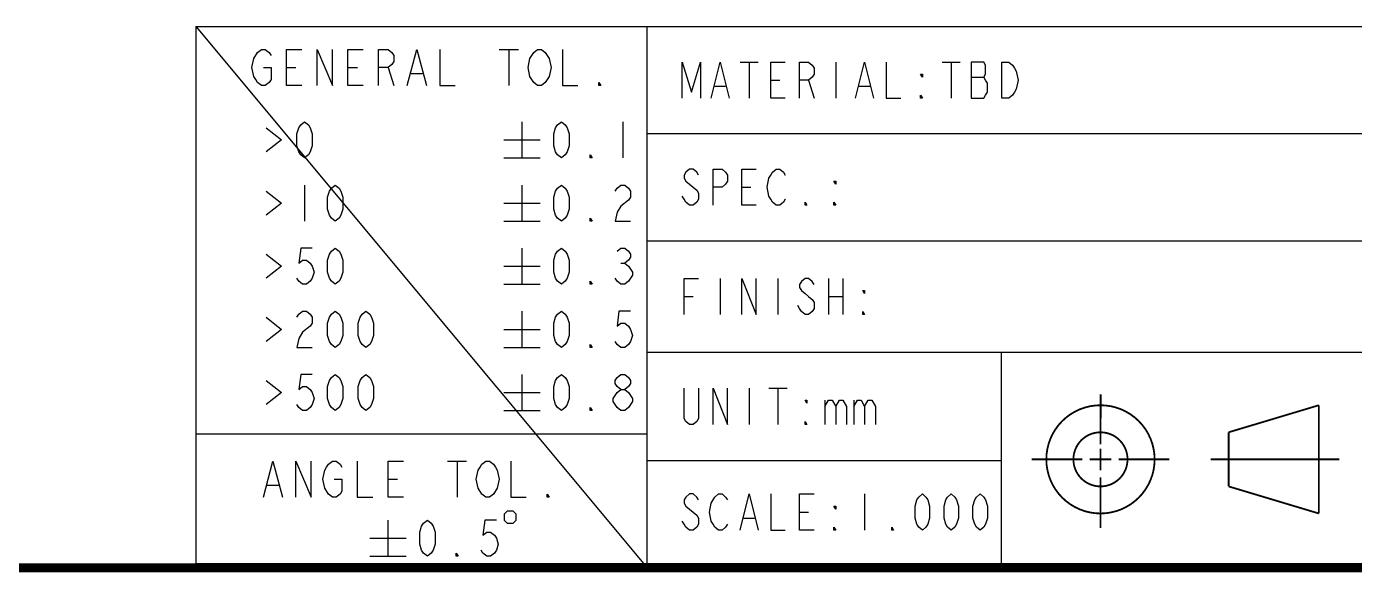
# Model space of a CAD drawing. Header units: millimetres. Extents: x 15 to 418, y 12 to 300.
# Drawn here: x 217.5 to 291.1, y 17.8 to 48 of the extents above; entities that cross this region are included whole.
import ezdxf

# ---------------------------------------------------------------- set-up
doc = ezdxf.new("R2010")
doc.units = ezdxf.units.MM
doc.header["$LTSCALE"] = 23.1
doc.layers.get('0').update_dxf_attribs({"linetype": 'CONTINUOUS'})

msp = doc.modelspace()

# ---------------------------------------------------------------- linework, layer by layer
at = {"color": 2, "linetype": 'Continuous'}
for p, q in [((226.877, 48.014), (411.752, 48.014)), ((226.877, 48.014), (226.877, 18.248)), ((251.877, 48.014), (251.877, 18.248)), ((251.877, 42.076), (351.877, 42.076)), ((251.877, 36.139), (411.752, 36.139)), ((251.877, 29.967), (411.752, 29.967)), ((271.502, 29.967), (271.502, 18.248)), ((226.877, 25.436), (251.877, 25.436)), ((251.877, 23.951), (271.502, 23.951)), ((226.877, 18.248), (411.752, 18.248))]:
    msp.add_line(p, q, dxfattribs=at)
at = {"color": 7, "linetype": 'Continuous'}
for p, q in [((226.896, 48.005), (251.9, 18)), ((243.696, 46.746), (244.758, 46.746)), ((244.227, 46.746), (244.227, 44.746)), ((231.902, 45.746), (232.433, 45.746)), ((235.302, 45.746), (235.833, 45.746)), ((237.533, 45.746), (237.852, 44.746)), ((257.04, 46.045), (258.04, 46.045)), ((257.54, 46.045), (257.54, 44.045)), ((262.34, 46.045), (262.34, 44.045)), ((268.24, 46.045), (269.24, 46.045)), ((268.74, 46.045), (268.74, 44.045)), ((238.808, 45.413), (239.446, 45.413)), ((258.74, 45.045), (259.24, 45.045)), ((260.84, 45.045), (261.14, 44.045)), ((269.84, 45.212), (270.54, 45.212)), ((255.64, 44.712), (256.24, 44.712)), ((263.64, 44.712), (264.24, 44.712)), ((244.955, 42.728), (244.955, 40.728)), ((250.539, 42.728), (250.539, 40.728)), ((243.955, 41.728), (245.955, 41.728)), ((243.955, 40.728), (245.955, 40.728)), ((232.905, 39.228), (232.905, 37.228)), ((244.955, 39.228), (244.955, 37.228)), ((257.14, 39.108), (257.64, 39.108)), ((243.955, 38.228), (245.955, 38.228)), ((243.955, 37.228), (245.955, 37.228)), ((244.955, 35.728), (244.955, 33.728)), ((243.955, 34.728), (245.955, 34.728)), ((250.432, 34.895), (250.645, 34.895)), ((255.94, 34.053), (255.94, 32.053)), ((259.14, 34.053), (259.14, 32.053)), ((261.94, 34.053), (261.94, 32.053)), ((262.74, 34.053), (262.74, 32.053)), ((243.955, 33.728), (245.955, 33.728)), ((253.94, 33.053), (254.44, 33.053)), ((261.94, 33.053), (262.74, 33.053)), ((244.955, 32.228), (244.955, 30.228)), ((243.955, 31.228), (245.955, 31.228)), ((243.955, 30.228), (245.955, 30.228)), ((244.955, 28.728), (244.955, 26.728)), ((257.54, 27.959), (257.54, 25.959)), ((258.64, 27.959), (259.64, 27.959)), ((259.14, 27.959), (259.14, 25.959)), ((243.955, 27.728), (245.955, 27.728)), ((261.74, 27.293), (261.74, 25.959)), ((263.34, 27.293), (263.34, 25.959)), ((243.955, 26.728), (245.955, 26.728)), ((250.432, 26.728), (250.22, 26.895)), ((240.826, 23.925), (241.888, 23.925)), ((241.357, 23.925), (241.357, 21.925)), ((237.532, 22.925), (238.063, 22.925)), ((230.838, 22.592), (231.476, 22.592)), ((263.94, 22.1), (263.94, 20.1)), ((237.529, 20.648), (237.529, 18.648)), ((257.24, 20.767), (257.84, 20.767)), ((260.34, 21.1), (260.84, 21.1)), ((236.529, 19.648), (238.529, 19.648)), ((236.529, 18.648), (238.529, 18.648))]:
    msp.add_line(p, q, dxfattribs=at)
for points in [[(230.096, 46.246), (230.308, 46.58), (230.521, 46.746), (230.733, 46.746), (230.946, 46.58), (231.052, 46.413)], [(232.752, 44.746), (231.902, 44.746), (231.902, 46.746), (232.752, 46.746)], [(233.602, 44.746), (233.602, 46.746), (234.452, 44.746), (234.452, 46.746)], [(236.152, 44.746), (235.302, 44.746), (235.302, 46.746), (236.152, 46.746)], [(237.002, 44.746), (237.002, 46.746), (237.533, 46.746), (237.746, 46.58), (237.852, 46.413), (237.852, 46.08), (237.746, 45.913), (237.533, 45.746), (237.002, 45.746)], [(238.596, 44.746), (239.127, 46.746), (239.658, 44.746)], [(240.402, 46.746), (240.402, 44.746), (241.252, 44.746)], [(245.396, 45.246), (245.289, 45.746), (245.396, 46.246), (245.502, 46.413), (245.608, 46.58), (245.821, 46.746), (246.033, 46.746), (246.246, 46.58)], [(246.246, 46.58), (246.458, 46.246), (246.564, 45.746), (246.458, 45.246)], [(247.202, 46.746), (247.202, 44.746), (248.052, 44.746)], [(230.627, 45.746), (231.052, 45.746), (231.052, 45.08), (230.946, 44.913), (230.733, 44.746), (230.521, 44.746), (230.308, 44.913), (230.202, 45.08), (230.096, 45.246), (229.989, 45.746), (230.096, 46.246)], [(253.84, 44.045), (253.84, 46.045), (254.34, 44.379), (254.84, 46.045), (254.84, 44.045)], [(255.44, 44.045), (255.94, 46.045), (256.44, 44.045)], [(259.54, 44.045), (258.74, 44.045), (258.74, 46.045), (259.54, 46.045)], [(260.34, 44.045), (260.34, 46.045), (260.84, 46.045), (261.04, 45.879), (261.14, 45.712), (261.14, 45.379), (261.04, 45.212), (260.84, 45.045), (260.34, 45.045)], [(263.44, 44.045), (263.94, 46.045), (264.44, 44.045)], [(265.14, 46.045), (265.14, 44.045), (265.94, 44.045)], [(269.84, 46.045), (269.84, 44.045), (270.54, 44.045), (270.64, 44.212), (270.74, 44.379), (270.74, 44.879), (270.64, 45.045), (270.54, 45.212), (270.64, 45.379), (270.64, 45.879), (270.54, 46.045), (269.84, 46.045)], [(271.54, 46.045), (271.94, 46.045), (272.14, 45.879), (272.24, 45.712), (272.34, 45.545), (272.44, 45.045), (272.34, 44.545), (272.24, 44.379), (272.14, 44.212), (271.94, 44.045), (271.54, 44.045), (271.54, 46.045)], [(246.458, 45.246), (246.246, 44.913), (246.033, 44.746), (245.821, 44.746), (245.608, 44.913), (245.396, 45.246)], [(249.327, 44.746), (249.22, 44.746), (249.22, 44.913), (249.327, 44.746)], [(267.14, 45.379), (267.14, 45.212), (267.04, 45.379), (267.14, 45.379)], [(267.14, 44.045), (267.04, 44.045), (267.04, 44.212), (267.14, 44.045)], [(232.905, 40.728), (232.693, 40.895), (232.586, 41.062), (232.48, 41.395), (232.48, 42.062), (232.586, 42.395), (232.693, 42.562), (232.905, 42.728), (233.118, 42.562), (233.224, 42.395), (233.33, 42.062), (233.33, 41.395), (233.224, 41.062), (233.118, 40.895), (232.905, 40.728)], [(247.139, 40.728), (246.926, 40.895), (246.82, 41.062), (246.714, 41.395), (246.714, 42.062), (246.82, 42.395), (246.926, 42.562), (247.139, 42.728), (247.351, 42.562), (247.457, 42.395), (247.564, 42.062), (247.564, 41.395), (247.457, 41.062), (247.351, 40.895), (247.139, 40.728)], [(230.78, 42.395), (231.63, 41.728), (230.78, 41.062)], [(248.839, 40.728), (248.732, 40.728), (248.732, 40.895), (248.839, 40.728)], [(254.74, 39.774), (254.64, 39.941), (254.44, 40.108), (254.24, 40.108), (254.04, 39.941), (253.94, 39.774), (253.94, 39.608), (254.04, 39.441), (254.24, 39.274), (254.44, 39.108), (254.64, 38.941), (254.74, 38.774), (254.74, 38.441), (254.64, 38.274), (254.44, 38.108), (254.24, 38.108), (254.04, 38.274), (253.94, 38.441), (253.84, 38.608)], [(255.54, 38.108), (255.54, 40.108), (256.04, 40.108), (256.24, 39.941), (256.34, 39.774), (256.34, 39.441), (256.24, 39.274), (256.04, 39.108), (255.54, 39.108)], [(257.94, 38.108), (257.14, 38.108), (257.14, 40.108), (257.94, 40.108)], [(259.54, 38.441), (259.44, 38.274), (259.24, 38.108), (259.04, 38.108), (258.84, 38.274), (258.74, 38.441), (258.64, 38.608), (258.54, 39.108), (258.64, 39.608), (258.74, 39.774), (258.84, 39.941), (259.04, 40.108), (259.24, 40.108), (259.44, 39.941), (259.54, 39.774)], [(234.605, 37.228), (234.393, 37.395), (234.286, 37.562), (234.18, 37.895), (234.18, 38.562), (234.286, 38.895), (234.393, 39.062), (234.605, 39.228), (234.818, 39.062), (234.924, 38.895), (235.03, 38.562), (235.03, 37.895), (234.924, 37.562), (234.818, 37.395), (234.605, 37.228)], [(247.139, 37.228), (246.926, 37.395), (246.82, 37.562), (246.714, 37.895), (246.714, 38.562), (246.82, 38.895), (246.926, 39.062), (247.139, 39.228), (247.351, 39.062), (247.457, 38.895), (247.564, 38.562), (247.564, 37.895), (247.457, 37.562), (247.351, 37.395), (247.139, 37.228)], [(250.114, 38.895), (250.22, 39.062), (250.432, 39.228), (250.645, 39.228), (250.857, 39.062), (250.964, 38.895), (250.964, 38.562), (250.857, 38.395), (250.432, 38.062)], [(262.34, 39.441), (262.34, 39.274), (262.24, 39.441), (262.34, 39.441)], [(230.78, 38.895), (231.63, 38.228), (230.78, 37.562)], [(260.74, 38.108), (260.64, 38.108), (260.64, 38.274), (260.74, 38.108)], [(262.34, 38.108), (262.24, 38.108), (262.24, 38.274), (262.34, 38.108)], [(250.432, 38.062), (250.22, 37.728), (250.114, 37.228), (250.964, 37.228)], [(248.839, 37.228), (248.732, 37.228), (248.732, 37.395), (248.839, 37.228)], [(230.78, 35.395), (231.63, 34.728), (230.78, 34.062)], [(233.33, 35.728), (232.693, 35.728), (232.586, 34.895), (232.799, 35.062), (233.011, 35.062), (233.224, 34.895), (233.33, 34.728), (233.436, 34.395), (233.33, 34.062), (233.224, 33.895), (233.011, 33.728), (232.799, 33.728), (232.586, 33.895), (232.48, 34.062)], [(234.605, 33.728), (234.393, 33.895), (234.286, 34.062), (234.18, 34.395), (234.18, 35.062), (234.286, 35.395), (234.393, 35.562), (234.605, 35.728), (234.818, 35.562), (234.924, 35.395), (235.03, 35.062), (235.03, 34.395), (234.924, 34.062), (234.818, 33.895), (234.605, 33.728)], [(247.139, 33.728), (246.926, 33.895), (246.82, 34.062), (246.714, 34.395), (246.714, 35.062), (246.82, 35.395), (246.926, 35.562), (247.139, 35.728), (247.351, 35.562), (247.457, 35.395), (247.564, 35.062), (247.564, 34.395), (247.457, 34.062), (247.351, 33.895), (247.139, 33.728)], [(250.22, 35.562), (250.432, 35.728), (250.645, 35.728), (250.857, 35.562), (250.964, 35.395), (250.964, 35.228), (250.857, 35.062), (250.645, 34.895), (250.857, 34.728), (251.07, 34.395)], [(248.839, 33.728), (248.732, 33.728), (248.732, 33.895), (248.839, 33.728)], [(251.07, 34.395), (251.07, 34.228), (250.964, 34.062), (250.857, 33.895), (250.645, 33.728), (250.432, 33.728), (250.22, 33.895), (250.114, 34.062)], [(253.94, 32.053), (253.94, 34.053), (254.74, 34.053)], [(257.14, 32.053), (257.14, 34.053), (257.94, 32.053), (257.94, 34.053)], [(261.14, 33.72), (261.04, 33.886), (260.84, 34.053), (260.64, 34.053), (260.44, 33.886), (260.34, 33.72), (260.34, 33.553), (260.44, 33.386), (260.64, 33.22), (260.84, 33.053), (261.04, 32.886), (261.14, 32.72), (261.14, 32.386), (261.04, 32.22), (260.84, 32.053), (260.64, 32.053), (260.44, 32.22), (260.34, 32.386), (260.24, 32.553)], [(263.94, 33.386), (263.94, 33.22), (263.84, 33.386), (263.94, 33.386)], [(230.78, 31.895), (231.63, 31.228), (230.78, 30.562)], [(232.48, 31.895), (232.586, 32.062), (232.799, 32.228), (233.011, 32.228), (233.224, 32.062), (233.33, 31.895), (233.33, 31.562), (233.224, 31.395), (232.799, 31.062)], [(234.605, 30.228), (234.393, 30.395), (234.286, 30.562), (234.18, 30.895), (234.18, 31.562), (234.286, 31.895), (234.393, 32.062), (234.605, 32.228), (234.818, 32.062), (234.924, 31.895), (235.03, 31.562), (235.03, 30.895), (234.924, 30.562), (234.818, 30.395), (234.605, 30.228)], [(236.305, 30.228), (236.093, 30.395), (235.987, 30.562), (235.88, 30.895), (235.88, 31.562), (235.987, 31.895), (236.093, 32.062), (236.305, 32.228), (236.518, 32.062), (236.624, 31.895), (236.73, 31.562), (236.73, 30.895), (236.624, 30.562), (236.518, 30.395), (236.305, 30.228)], [(247.139, 30.228), (246.926, 30.395), (246.82, 30.562), (246.714, 30.895), (246.714, 31.562), (246.82, 31.895), (246.926, 32.062), (247.139, 32.228), (247.351, 32.062), (247.457, 31.895), (247.564, 31.562), (247.564, 30.895), (247.457, 30.562), (247.351, 30.395), (247.139, 30.228)], [(250.964, 32.228), (250.326, 32.228), (250.22, 31.395), (250.432, 31.562), (250.645, 31.562), (250.857, 31.395), (250.964, 31.228), (251.07, 30.895), (250.964, 30.562), (250.857, 30.395), (250.645, 30.228), (250.432, 30.228), (250.22, 30.395), (250.114, 30.562)], [(263.94, 32.053), (263.84, 32.053), (263.84, 32.22), (263.94, 32.053)], [(232.799, 31.062), (232.586, 30.728), (232.48, 30.228), (233.33, 30.228)], [(248.839, 30.228), (248.732, 30.228), (248.732, 30.395), (248.839, 30.228)], [(233.33, 28.728), (232.693, 28.728), (232.586, 27.895), (232.799, 28.062), (233.011, 28.062), (233.224, 27.895), (233.33, 27.728), (233.436, 27.395), (233.33, 27.062), (233.224, 26.895), (233.011, 26.728), (232.799, 26.728), (232.586, 26.895), (232.48, 27.062)], [(234.605, 26.728), (234.393, 26.895), (234.286, 27.062), (234.18, 27.395), (234.18, 28.062), (234.286, 28.395), (234.393, 28.562), (234.605, 28.728), (234.818, 28.562), (234.924, 28.395), (235.03, 28.062), (235.03, 27.395), (234.924, 27.062), (234.818, 26.895), (234.605, 26.728)], [(236.305, 26.728), (236.093, 26.895), (235.987, 27.062), (235.88, 27.395), (235.88, 28.062), (235.987, 28.395), (236.093, 28.562), (236.305, 28.728), (236.518, 28.562), (236.624, 28.395), (236.73, 28.062), (236.73, 27.395), (236.624, 27.062), (236.518, 26.895), (236.305, 26.728)], [(247.139, 26.728), (246.926, 26.895), (246.82, 27.062), (246.714, 27.395), (246.714, 28.062), (246.82, 28.395), (246.926, 28.562), (247.139, 28.728), (247.351, 28.562), (247.457, 28.395), (247.564, 28.062), (247.564, 27.395), (247.457, 27.062), (247.351, 26.895), (247.139, 26.728)], [(250.432, 27.895), (250.22, 28.062), (250.114, 28.228), (250.114, 28.395), (250.22, 28.562), (250.432, 28.728), (250.645, 28.728), (250.857, 28.562), (250.964, 28.395), (250.964, 28.228), (250.857, 28.062), (250.645, 27.895)], [(230.78, 28.395), (231.63, 27.728), (230.78, 27.062)], [(254.74, 27.959), (254.74, 26.293), (254.64, 26.126), (254.44, 25.959), (254.24, 25.959), (254.04, 26.126), (253.94, 26.293), (253.94, 27.959)], [(255.54, 25.959), (255.54, 27.959), (256.34, 25.959), (256.34, 27.959)], [(250.007, 27.395), (250.22, 27.728), (250.432, 27.895), (250.645, 27.895), (250.857, 27.728), (251.07, 27.395)], [(250.22, 26.895), (250.007, 27.228), (250.007, 27.395)], [(251.07, 27.395), (251.07, 27.228), (250.857, 26.895)], [(260.74, 27.293), (260.74, 27.126), (260.64, 27.293), (260.74, 27.293)], [(261.74, 26.959), (261.94, 27.293), (262.14, 27.293), (262.34, 26.959), (262.34, 25.959)], [(262.34, 26.959), (262.54, 27.293), (262.74, 27.293), (262.94, 26.959), (262.94, 25.959)], [(263.34, 26.959), (263.54, 27.293), (263.74, 27.293), (263.94, 26.959), (263.94, 25.959)], [(263.94, 26.959), (264.14, 27.293), (264.34, 27.293), (264.54, 26.959), (264.54, 25.959)], [(248.839, 26.728), (248.732, 26.728), (248.732, 26.895), (248.839, 26.728)], [(250.857, 26.895), (250.645, 26.728), (250.432, 26.728)], [(260.74, 25.959), (260.64, 25.959), (260.64, 26.126), (260.74, 25.959)], [(230.626, 21.925), (231.157, 23.925), (231.688, 21.925)], [(232.432, 21.925), (232.432, 23.925), (233.282, 21.925), (233.282, 23.925)], [(234.238, 22.092), (234.026, 22.425), (233.92, 22.925), (234.026, 23.425), (234.132, 23.592), (234.238, 23.759), (234.451, 23.925), (234.663, 23.925), (234.876, 23.759), (234.982, 23.592)], [(235.832, 23.925), (235.832, 21.925), (236.682, 21.925)], [(238.382, 21.925), (237.532, 21.925), (237.532, 23.925), (238.382, 23.925)], [(242.738, 22.092), (242.526, 22.425), (242.42, 22.925), (242.526, 23.425), (242.632, 23.592), (242.738, 23.759), (242.951, 23.925), (243.163, 23.925), (243.376, 23.759), (243.482, 23.592), (243.588, 23.425), (243.695, 22.925), (243.588, 22.425)], [(244.332, 23.925), (244.332, 21.925), (245.182, 21.925)], [(234.557, 22.925), (234.982, 22.925), (234.982, 22.259), (234.876, 22.092), (234.663, 21.925), (234.451, 21.925), (234.238, 22.092)], [(243.588, 22.425), (243.376, 22.092), (243.163, 21.925), (242.951, 21.925), (242.738, 22.092)], [(246.457, 21.925), (246.351, 21.925), (246.351, 22.092), (246.457, 21.925)], [(254.74, 21.767), (254.64, 21.933), (254.44, 22.1), (254.24, 22.1), (254.04, 21.933), (253.94, 21.767), (253.94, 21.6), (254.04, 21.433), (254.24, 21.267), (254.44, 21.1), (254.64, 20.933), (254.74, 20.767), (254.74, 20.433), (254.64, 20.267), (254.44, 20.1), (254.24, 20.1), (254.04, 20.267), (253.94, 20.433), (253.84, 20.6)], [(256.34, 20.433), (256.24, 20.267), (256.04, 20.1), (255.84, 20.1), (255.64, 20.267), (255.54, 20.433), (255.44, 20.6), (255.34, 21.1), (255.44, 21.6), (255.54, 21.767), (255.64, 21.933), (255.84, 22.1), (256.04, 22.1), (256.24, 21.933), (256.34, 21.767)], [(257.04, 20.1), (257.54, 22.1), (258.04, 20.1)], [(258.74, 22.1), (258.74, 20.1), (259.54, 20.1)], [(261.14, 20.1), (260.34, 20.1), (260.34, 22.1), (261.14, 22.1)], [(267.14, 20.1), (266.94, 20.267), (266.84, 20.433), (266.74, 20.767), (266.74, 21.433), (266.84, 21.767), (266.94, 21.933), (267.14, 22.1), (267.34, 21.933), (267.44, 21.767), (267.54, 21.433), (267.54, 20.767), (267.44, 20.433), (267.34, 20.267), (267.14, 20.1)], [(268.74, 20.1), (268.54, 20.267), (268.44, 20.433), (268.34, 20.767), (268.34, 21.433), (268.44, 21.767), (268.54, 21.933), (268.74, 22.1), (268.94, 21.933), (269.04, 21.767), (269.14, 21.433), (269.14, 20.767), (269.04, 20.433), (268.94, 20.267), (268.74, 20.1)], [(270.34, 20.1), (270.14, 20.267), (270.04, 20.433), (269.94, 20.767), (269.94, 21.433), (270.04, 21.767), (270.14, 21.933), (270.34, 22.1), (270.54, 21.933), (270.64, 21.767), (270.74, 21.433), (270.74, 20.767), (270.64, 20.433), (270.54, 20.267), (270.34, 20.1)], [(262.34, 21.433), (262.34, 21.267), (262.24, 21.433), (262.34, 21.433)], [(239.713, 18.648), (239.5, 18.814), (239.394, 18.981), (239.288, 19.314), (239.288, 19.981), (239.394, 20.314), (239.5, 20.481), (239.713, 20.648), (239.925, 20.481), (240.032, 20.314), (240.138, 19.981), (240.138, 19.314), (240.032, 18.981), (239.925, 18.814), (239.713, 18.648)], [(243.538, 20.648), (242.9, 20.648), (242.794, 19.814), (243.007, 19.981), (243.219, 19.981), (243.432, 19.814), (243.538, 19.648), (243.644, 19.314), (243.538, 18.981), (243.432, 18.814), (243.219, 18.648), (243.007, 18.648), (242.794, 18.814), (242.688, 18.981)], [(243.963, 20.981), (243.963, 20.648), (244.129, 20.481), (244.463, 20.481), (244.629, 20.648), (244.629, 20.981), (244.463, 21.148), (244.129, 21.148), (243.963, 20.981)], [(262.34, 20.1), (262.24, 20.1), (262.24, 20.267), (262.34, 20.1)], [(265.54, 20.1), (265.44, 20.1), (265.44, 20.267), (265.54, 20.1)], [(241.413, 18.648), (241.307, 18.648), (241.307, 18.814), (241.413, 18.648)]]:
    msp.add_lwpolyline(points, dxfattribs=at)
at = {"color": 1, "linetype": 'Continuous', "const_width": 0.1}
for points in [[(277.012, 24.847), (277.019, 27.628)], [(277.009, 24.62), (277.009, 23.42)], [(273.201, 24.02), (276.009, 24.02)], [(276.409, 24.02), (277.609, 24.02)], [(278.009, 24.02), (280.817, 24.02)], [(283.113, 24.02), (290.235, 24.02)], [(277.009, 23.02), (277.009, 20.212)]]:
    msp.add_lwpolyline(points, dxfattribs=at)
at = {"color": 7, "linetype": 'Continuous', "const_width": 0.1}
for points in [[(274.009, 24.02, 1), (280.009, 24.02, 1)], [(275.509, 24.02, 1), (278.509, 24.02, 1)]]:
    msp.add_lwpolyline(points, format="xyb", close=True, dxfattribs=at)
at = {"color": 7, "linetype": 'Continuous'}
for points, const_width in [([(289.11, 27.02), (284.11, 25.52)], 0.1), ([(289.11, 27.02), (289.11, 21.02)], 0.1), ([(284.11, 25.52), (284.11, 22.52)], 0.1), ([(289.11, 21.02), (284.11, 22.52)], 0.1), ([(22, 18), (412, 18)], 0.5)]:
    msp.add_lwpolyline(points, dxfattribs=dict(at, const_width=const_width))

doc.saveas('drawing.dxf')
